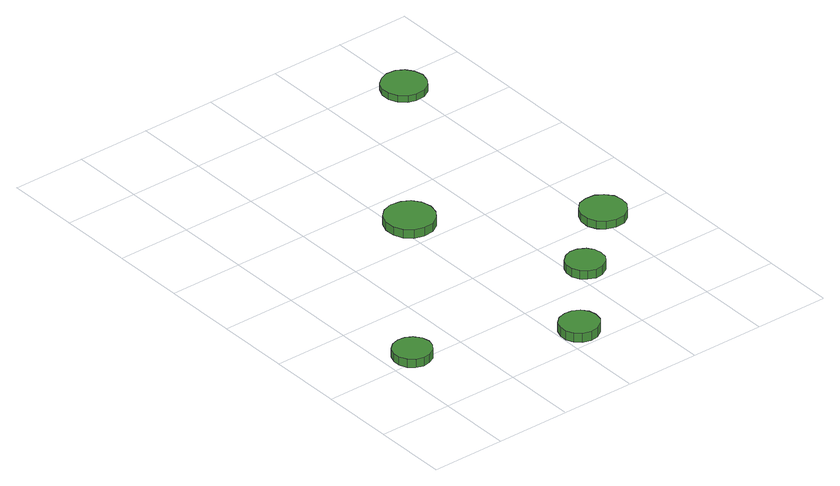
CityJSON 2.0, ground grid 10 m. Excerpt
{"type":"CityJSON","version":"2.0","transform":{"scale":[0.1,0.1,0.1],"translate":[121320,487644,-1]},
"CityObjects":{
"tree1":{"type":"SolitaryVegetationObject","attributes":{"function":"something"},"geometry":[{"type":"MultiSurface","lod":"1","boundaries":[[[0,1,2,3,4,5,6,7,8,9,10,11,12,13,14]],[[15,16,17,18,19,20,21,22,23,24,25,26,27,28,29]],[[0,29,28,1]],[[1,28,27,2]],[[2,27,26,3]],[[3,26,25,4]],[[4,25,24,5]],[[5,24,23,6]],[[6,23,22,7]],[[7,22,21,8]],[[8,21,20,9]],[[9,20,19,10]],[[10,19,18,11]],[[11,18,17,12]],[[12,17,16,13]],[[13,16,15,14]],[[14,15,29,0]]]}]},
"tree2":{"type":"SolitaryVegetationObject","attributes":{"function":"something"},"geometry":[{"type":"MultiSurface","lod":"1","boundaries":[[[30,31,32,33,34,35,36,37,38,39,40,41,42,43,44]],[[45,46,47,48,49,50,51,52,53,54,55,56,57,58,59]],[[30,59,58,31]],[[31,58,57,32]],[[32,57,56,33]],[[33,56,55,34]],[[34,55,54,35]],[[35,54,53,36]],[[36,53,52,37]],[[37,52,51,38]],[[38,51,50,39]],[[39,50,49,40]],[[40,49,48,41]],[[41,48,47,42]],[[42,47,46,43]],[[43,46,45,44]],[[44,45,59,30]]]}]},
"tree3":{"type":"SolitaryVegetationObject","attributes":{"function":"something"},"geometry":[{"type":"MultiSurface","lod":"1","boundaries":[[[60,61,62,63,64,65,66,67,68,69,70,71,72,73,74]],[[75,76,77,78,79,80,81,82,83,84,85,86,87,88,89]],[[60,89,88,61]],[[61,88,87,62]],[[62,87,86,63]],[[63,86,85,64]],[[64,85,84,65]],[[65,84,83,66]],[[66,83,82,67]],[[67,82,81,68]],[[68,81,80,69]],[[69,80,79,70]],[[70,79,78,71]],[[71,78,77,72]],[[72,77,76,73]],[[73,76,75,74]],[[74,75,89,60]]]}]},
"tree4":{"type":"SolitaryVegetationObject","attributes":{"function":"something"},"geometry":[{"type":"MultiSurface","lod":"1","boundaries":[[[90,91,92,93,94,95,96,97,98,99,100,101,102,103,104]],[[105,106,107,108,109,110,111,112,113,114,115,116,117,118,119]],[[90,119,118,91]],[[91,118,117,92]],[[92,117,116,93]],[[93,116,115,94]],[[94,115,114,95]],[[95,114,113,96]],[[96,113,112,97]],[[97,112,111,98]],[[98,111,110,99]],[[99,110,109,100]],[[100,109,108,101]],[[101,108,107,102]],[[102,107,106,103]],[[103,106,105,104]],[[104,105,119,90]]]}]},
"tree5":{"type":"SolitaryVegetationObject","attributes":{"function":"something"},"geometry":[{"type":"MultiSurface","lod":"1","boundaries":[[[120,121,122,123,124,125,126,127,128,129,130,131,132,133,134]],[[135,136,137,138,139,140,141,142,143,144,145,146,147,148,149]],[[120,149,148,121]],[[121,148,147,122]],[[122,147,146,123]],[[123,146,145,124]],[[124,145,144,125]],[[125,144,143,126]],[[126,143,142,127]],[[127,142,141,128]],[[128,141,140,129]],[[129,140,139,130]],[[130,139,138,131]],[[131,138,137,132]],[[132,137,136,133]],[[133,136,135,134]],[[134,135,149,120]]]}]},
"tree6":{"type":"SolitaryVegetationObject","attributes":{"function":"something"},"geometry":[{"type":"MultiSurface","lod":"1","boundaries":[[[150,151,152,153,154,155,156,157,158,159,160,161,162,163,164]],[[165,166,167,168,169,170,171,172,173,174,175,176,177,178,179]],[[150,179,178,151]],[[151,178,177,152]],[[152,177,176,153]],[[153,176,175,154]],[[154,175,174,155]],[[155,174,173,156]],[[156,173,172,157]],[[157,172,171,158]],[[158,171,170,159]],[[159,170,169,160]],[[160,169,168,161]],[[161,168,167,162]],[[162,167,166,163]],[[163,166,165,164]],[[164,165,179,150]]]}]}
},
"vertices":[
[60,111,20],[58,121,20],[51,130,20],[42,135,20],[32,136,20],[22,133,20],[14,126,20],[10,116,20],[10,106,20],[14,96,20],[22,89,20],[32,86,20],[42,87,20],[51,92,20],[58,101,20],[58,101,8],[51,92,8],[42,87,8],[32,86,8],[22,89,8],[14,96,8],[10,106,8],[10,116,8],[14,126,8],[22,133,8],[32,136,8],[42,135,8],[51,130,8],[58,121,8],[60,111,8],
[253,30,20],[251,40,20],[245,49,20],[235,54,20],[225,55,20],[214,52,20],[206,45,20],[202,35,20],[202,24,20],[206,15,20],[214,7,20],[225,4,20],[235,5,20],[245,11,20],[251,19,20],[251,19,7],[245,11,7],[235,5,7],[225,4,7],[214,7,7],[206,15,7],[202,24,7],[202,35,7],[206,45,7],[214,52,7],[225,55,7],[235,54,7],[245,49,7],[251,40,7],[253,30,7],
[249,340,20],[246,354,20],[238,365,20],[227,371,20],[213,373,20],[200,369,20],[190,360,20],[185,347,20],[185,333,20],[190,321,20],[200,312,20],[213,308,20],[227,309,20],[238,316,20],[246,327,20],[246,327,8],[238,316,8],[227,309,8],[213,308,8],[200,312,8],[190,321,8],[185,333,8],[185,347,8],[190,360,8],[200,369,8],[213,373,8],[227,371,8],[238,365,8],[246,354,8],[249,340,8],
[344,132,20],[342,142,20],[336,150,20],[326,156,20],[316,157,20],[306,153,20],[298,146,20],[294,137,20],[294,126,20],[298,117,20],[306,110,20],[316,106,20],[326,107,20],[336,113,20],[342,121,20],[342,121,8],[336,113,8],[326,107,8],[316,106,8],[306,110,8],[298,117,8],[294,126,8],[294,137,8],[298,146,8],[306,153,8],[316,157,8],[326,156,8],[336,150,8],[342,142,8],[344,132,8],
[438,208,19],[436,220,19],[428,230,19],[418,236,19],[405,237,19],[393,234,19],[384,225,19],[379,214,19],[379,201,19],[384,190,19],[393,182,19],[405,178,19],[418,179,19],[428,185,19],[436,196,19],[436,196,8],[428,185,8],[418,179,8],[405,178,8],[393,182,8],[384,190,8],[379,201,8],[379,214,8],[384,225,8],[393,234,8],[405,237,8],[418,236,8],[428,230,8],[436,220,8],[438,208,8],
[426,574,18],[423,586,18],[416,596,18],[406,602,18],[393,603,18],[382,599,18],[373,591,18],[368,580,18],[368,568,18],[373,557,18],[382,548,18],[393,545,18],[406,546,18],[416,552,18],[423,562,18],[423,562,9],[416,552,9],[406,546,9],[393,545,9],[382,548,9],[373,557,9],[368,568,9],[368,580,9],[373,591,9],[382,599,9],[393,603,9],[406,602,9],[416,596,9],[423,586,9],[426,574,9]
]}
